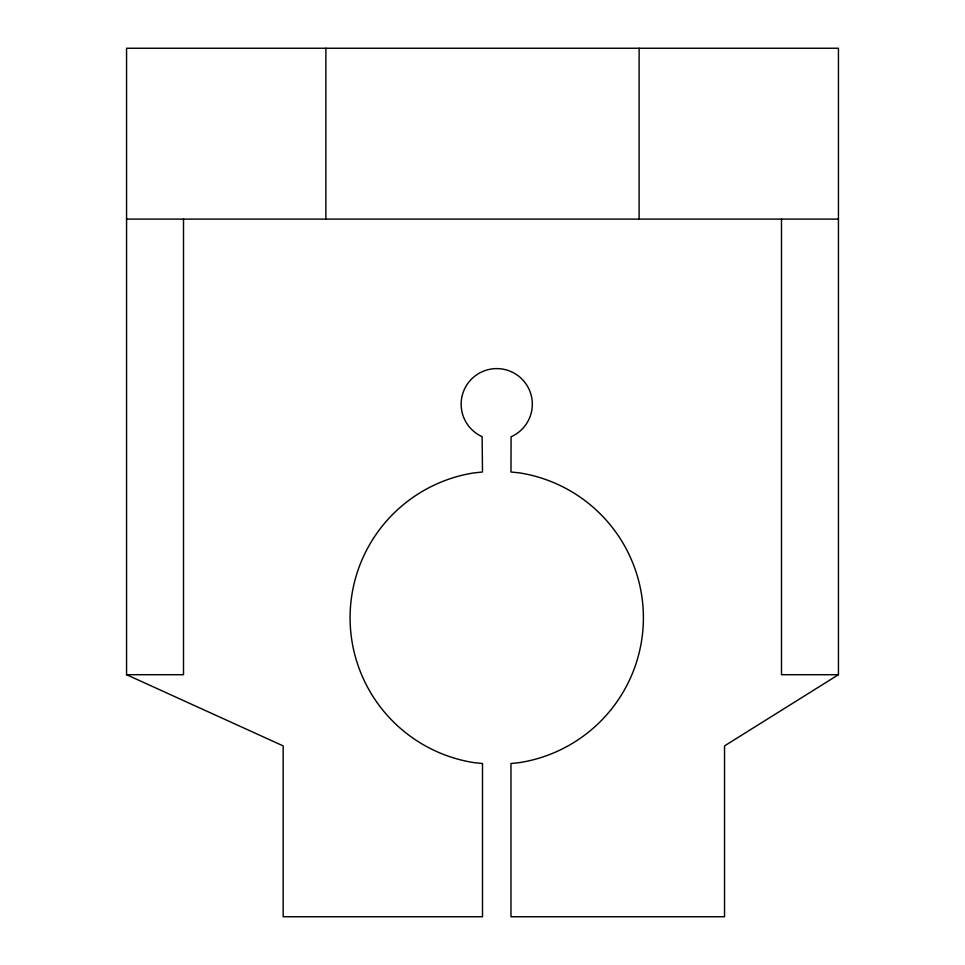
<?xml version="1.0" encoding="UTF-8"?>
<svg xmlns="http://www.w3.org/2000/svg" width="965" height="965" viewBox="0 0 965 965"><rect width="100%" height="100%" fill="white"/><g stroke="black" fill="none" stroke-linecap="round" stroke-linejoin="round"><path stroke-width="1.45" d="M838.44 674.704L724.546 745.897L724.546 916.75L510.98 916.75L510.98 763.52L520.087 762.531A146.644 146.644 0 0 0 519.267 472.85L510.98 472.006L511.076 436.771A35.596 35.596 0 0 0 511.354 371.742L507.892 370.391A35.596 35.596 0 0 0 463.562 391.295A35.596 35.596 0 0 0 482.114 436.65L482.5 471.994L473.393 472.983A146.644 146.644 0 0 0 474.201 762.664L482.5 763.508L482.5 916.75L283.167 916.75L283.167 745.897L126.56 674.704L126.56 48.25L838.44 48.25L838.44 674.704L781.493 674.704L781.493 219.103M126.56 219.103L838.44 219.103M126.56 674.704L183.507 674.704L183.507 219.103M639.12 48.25L639.12 219.103M325.881 48.25L325.881 219.103"/></g></svg>
